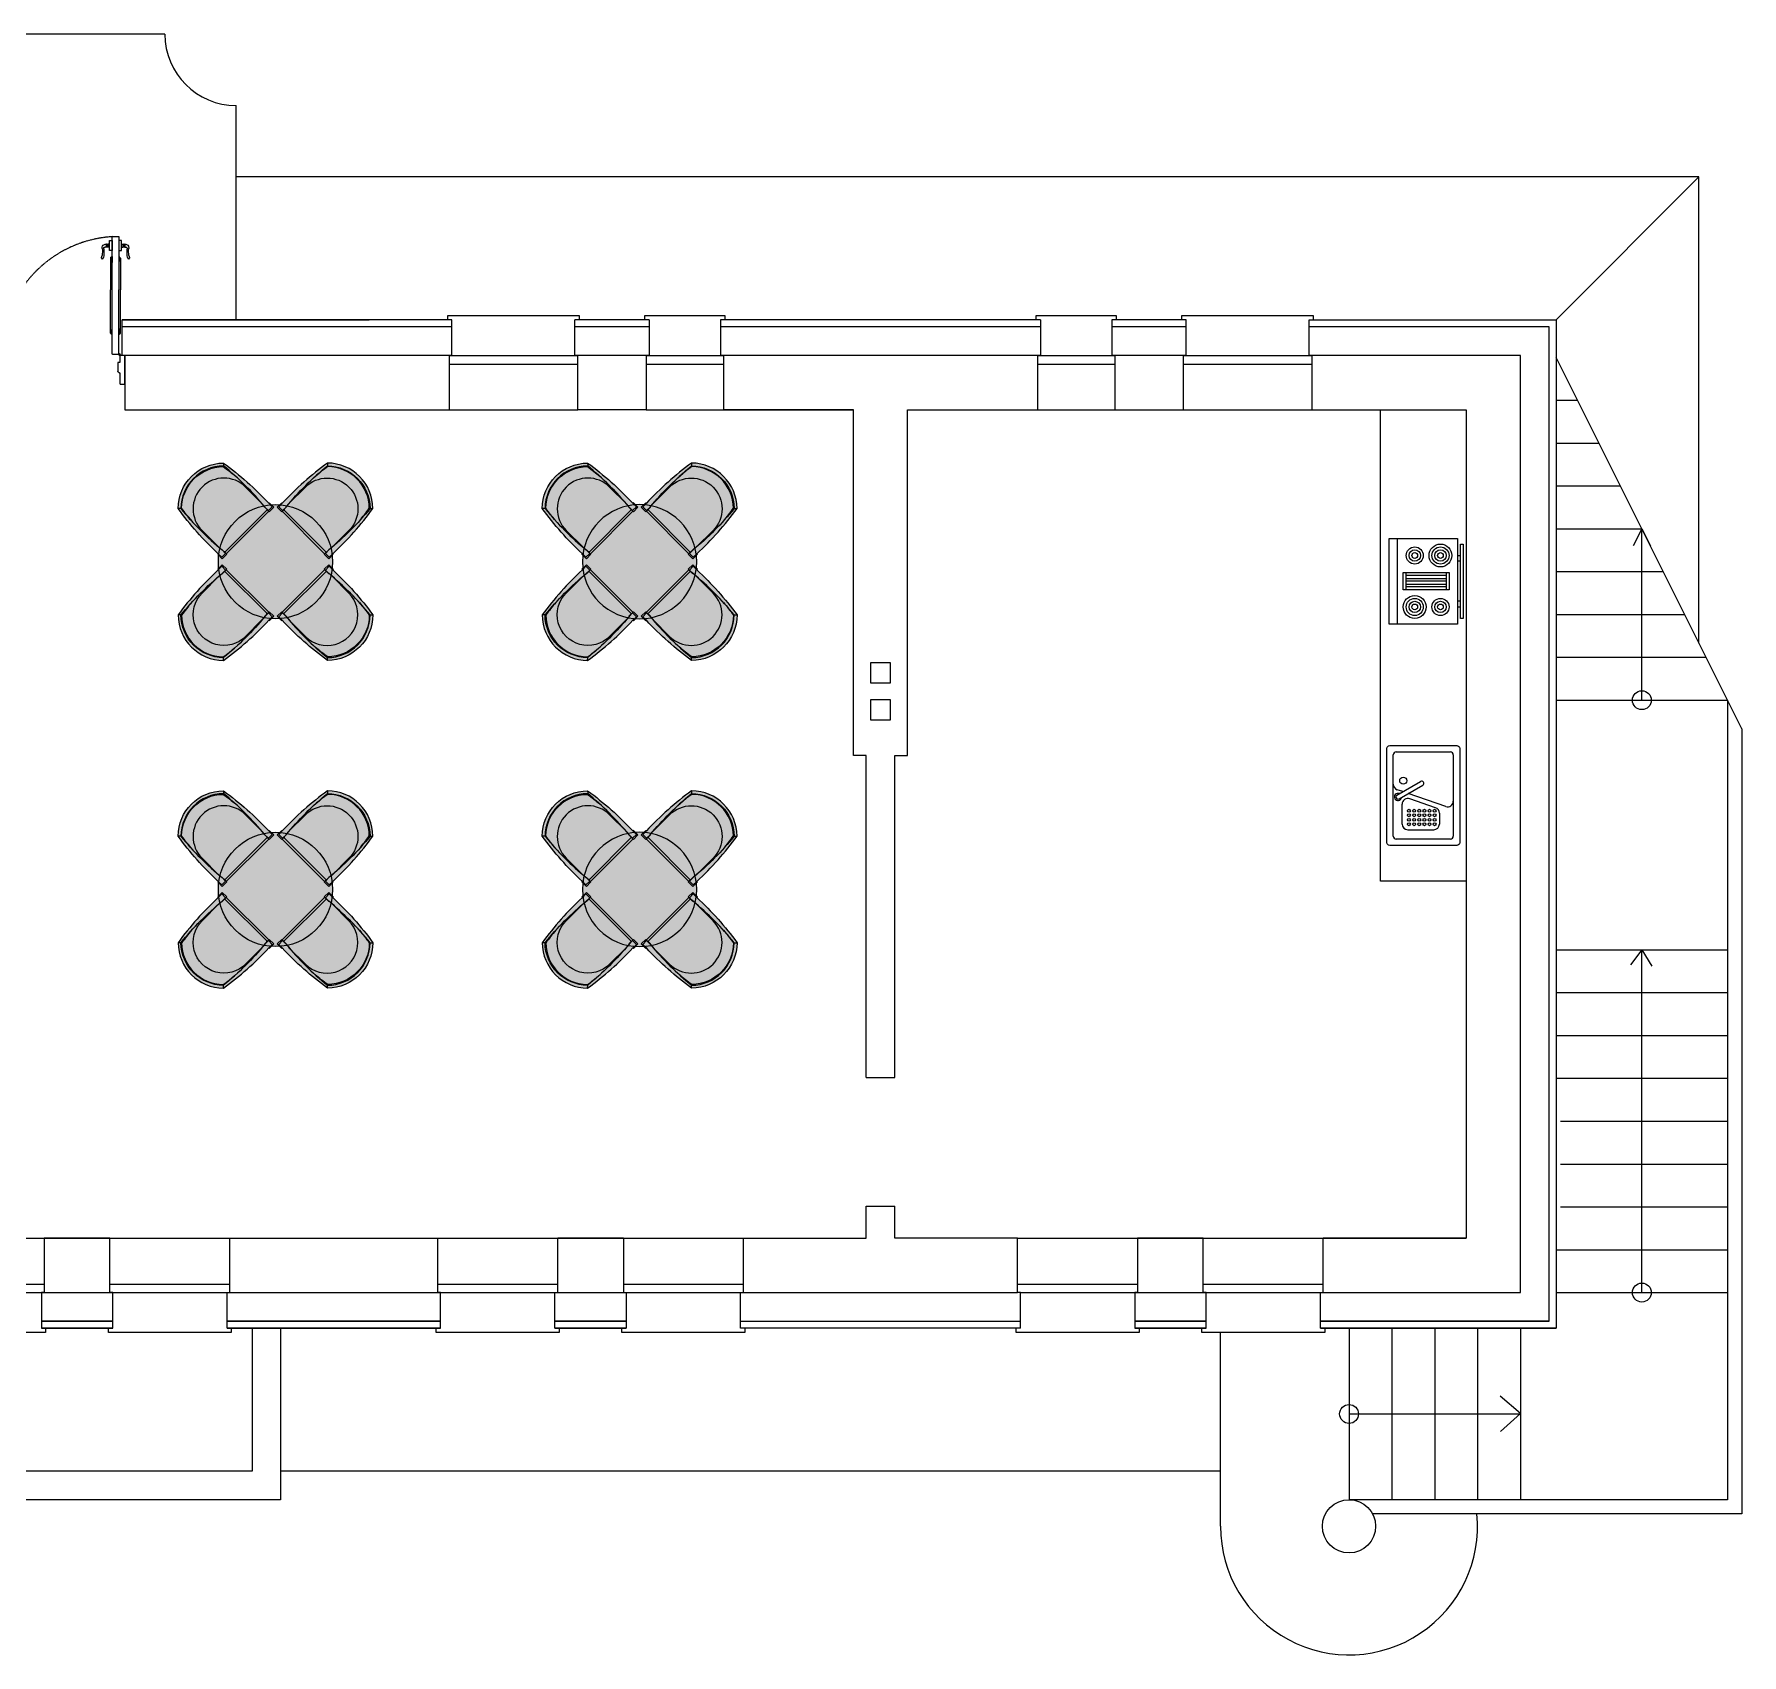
# Model space of a CAD drawing. Header units: millimetres. Extents: x 9725 to 44585, y 31077 to 49924.
# Drawn here: x 32629 to 44585, y 34126 to 45473 of the extents above; entities that cross this region are included whole.
import ezdxf

# ---------------------------------------------------------------- set-up
doc = ezdxf.new("R2010")
doc.units = ezdxf.units.MM
doc.linetypes.add('2nd floor STRUCTURE$0$Hidden2', pattern=[4.762499999999999, 3.175, -1.5875])
doc.layers.add('furniture', color=34, linetype='Continuous', lineweight=15)
doc.layers.add('Wall section', color=5, linetype='Continuous', lineweight=13)

# ---------------------------------------------------------------- blocks, each defined once
blk = doc.blocks.new('chair 1')
h = blk.add_hatch(color=254)
edge = h.paths.add_edge_path()
edge.add_arc((1.818989403545856e-12, -320.0000000000182), 320.0000000000181, 45.321735993983395, 134.6782640060168, ccw=False)
edge.add_arc((-1993.174940665655, -435.7091259531335), 2244.575874667079, -2.0244260351516914, 8.796435777374484, ccw=False)
edge.add_line((250.0000000000018, -514.9999999999418), (255, -515.0000000000073))
edge.add_line((255, -515.0000000000073), (255, -560))
edge.add_line((255, -560), (210.0000000000091, -560))
edge.add_line((210.0000000000091, -560), (210.0000000000091, -555))
edge.add_line((210.0000000000091, -555), (-210.0000000000055, -554.9999999999673))
edge.add_line((-210.0000000000055, -554.9999999999673), (-210.0000000000055, -560))
edge.add_line((-210.0000000000055, -560), (-254.9999999999982, -560))
edge.add_line((-254.9999999999982, -560), (-254.9999999999982, -515.0000000000109))
edge.add_line((-254.9999999999982, -515.0000000000109), (-250.0062186980667, -514.8238743449001))
edge.add_arc((1993.17494066463, -435.7091259530753), 2244.575874666053, 171.203564222623, 182.0199273923947, ccw=False)
at = {"color": 0}
for p, q in [((-210.9375, -106.680120256573), (-225, -92.45879494034307)), ((224.9999999999982, -92.45879494033943), (210.9374999999982, -106.6801202565657)), ((-255, -515.0000000000109), (-250.0000000000018, -515.0000000000109)), ((-254.9999999999982, -560.0000000000036), (-255, -515.0000000000109)), ((-210.0000000000073, -560), (-254.9999999999982, -560)), ((-212.5000000000528, -550), (-212.5000000000546, -515.0000000000073)), ((-212.5000000000473, -515.0000000000073), (-210.0000000000018, -515.0000000000073)), ((-210.0000000000018, -515.0000000000073), (-210.0000000000055, -560)), ((210.0000000000091, -555), (-210.0000000000091, -555)), ((210.0000000000055, -515.0000000000073), (210.0000000000091, -560)), ((212.5000000000509, -515.0000000000073), (210.0000000000055, -515.0000000000073)), ((255, -560), (210.0000000000091, -560)), ((255, -515.0000000000073), (250.0000000000018, -515.0000000000073)), ((255, -560), (255, -515.0000000000073))]:
    blk.add_line(p, q, dxfattribs=at)
for points in [[(-212.5000000000455, -550), (-250, -550), (-249.9999999999964, -515.0000000000073, -0.04725003253786898), (-225, -92.45879494034307, -0.4109279775126287), (224.9999999999982, -92.45879494033943, -0.04725003253786898), (250, -515.0000000000073), (250, -550), (212.5000000000491, -550), (212.5000000000509, -515.0000000000073, 0.04898084702895235), (210.9374999999982, -106.6801202565657, 0.4109279775126283), (-210.9375, -106.680120256573, 0.04898084702895235), (-212.5000000000473, -515.0000000000073)], [(-219.4289043714762, -220.6853506503794, -0.02580914638562439), (-206.1455796759692, -108.9810435528161, -0.4073870692974347), (206.1455796759728, -108.9810435528161, -0.02580914638562438), (219.4289043714798, -220.6853506503794)], [(215.0000000000055, -486.3980811277033), (215.0000000000091, -320.0000000000073, 0.9999999999999999), (-215.0000000000055, -320.0000000000073), (-215.0000000000018, -486.3980811277033)], [(210.0000000000073, -534.9999999999964, -0.4142135623731217), (205.0000000000036, -540), (-205.0000000000036, -540, -0.4142135623731218), (-210.0000000000073, -534.9999999999964)]]:
    blk.add_lwpolyline(points, format="xyb", dxfattribs=at)
blk = doc.blocks.new('table 800r')
h = blk.add_hatch(color=254)
edge = h.paths.add_edge_path()
edge.add_arc((0, 0), 400, 0, 360)
at = {"color": 0}
blk.add_circle((0, 0), 400, dxfattribs=at)
blk = doc.blocks.new('s_18')
at = {"color": 0}
for p, q in [((-655, -190), (-655, 190)), ((-635, 210), (-635, 210)), ((-635, 210), (-65, 210)), ((-550, 148.0518955879379), (-411.0191389718675, 148.0518955879379)), ((-372.9583889631322, 170.104327342473), (-276.9388113464811, 3.793540389160626)), ((-346.9776268496062, 185.104327342473), (-250.9580492329551, 18.79354038916063)), ((-322.9579680804745, 143.50105797383), (-309.3029588862555, 183.0534983984544)), ((-45, 190), (-45, -190)), ((-590, 108.0518955879379), (-590, -72.94793118612142)), ((-435.6970411137445, -86.00142958457582), (-373.2090056798479, 94.99839718948351)), ((-426.6839112672023, -156.9465016015456), (-335.9208439353097, 105.9534175666631)), ((-473.5071744057932, -112.9479311861214), (-550, -112.9479311861214)), ((-65, -210), (-635, -210))]:
    blk.add_line(p, q, dxfattribs=at)
blk.add_lwpolyline([(-700, -235), (-700, 235, -0.4142135623730951), (-680, 255), (-20, 255, -0.4142135623730951), (0, 235), (0, -235, -0.4142135623730951), (-20, -255), (-680, -255, -0.4142135623730951)], format="xyb", close=True, dxfattribs=at)
for centre, radius in [((-246.3198095113912, 140.4354506703967), 25), ((-551.7774293822004, 100.3038615889382), 10.06212305905501), ((-551.7774293822004, 64.39192614887725), 10.06212305905501), ((-551.7774293822004, 28.47999070881633), 10.06212305905501), ((-551.7774293822004, -7.431944731273688), 10.06212305905501), ((-520.1535862563178, 100.3038615889382), 10.06212305905501), ((-520.1535862563178, 64.39192614887725), 10.06212305905501), ((-520.1535862563178, 28.47999070881633), 10.06212305905501), ((-520.1535862563178, -7.431944731273688), 10.06212305905501), ((-488.5297431304643, 100.3038615889382), 10.06212305905501), ((-488.5297431304643, 64.39192614887725), 10.06212305905501), ((-488.5297431304643, 28.47999070881633), 10.06212305905501), ((-488.5297431304643, -7.431944731273688), 10.06212305905501), ((-456.9059000045818, 100.3038615889382), 10.06212305905501), ((-456.9059000045818, 64.39192614887725), 10.06212305905501), ((-456.9059000045818, 28.47999070881633), 10.06212305905501), ((-456.9059000045818, -7.431944731273688), 10.06212305905501), ((-551.7774293822004, -43.3438801713346), 10.06212305905501), ((-551.7774293822004, -79.25581561139552), 10.06212305905501), ((-520.1535862563178, -43.3438801713346), 10.06212305905501), ((-520.1535862563178, -79.25581561139552), 10.06212305905501), ((-488.5297431304643, -43.3438801713346), 10.06212305905501), ((-488.5297431304643, -79.25581561139552), 10.06212305905501), ((-456.9059000045818, -43.3438801713346), 10.06212305905501), ((-456.9059000045818, -79.25581561139552), 10.06212305905501)]:
    blk.add_circle(centre, radius, dxfattribs=at)
for centre, radius, start, end in [((-635, 190), 20, 90, 180), ((-550, 108.0518955879379), 40, 90, 180), ((-411.0191389718675, 108.0518955879379), 40, 340.9533757023853, 90), ((-359.9680079063692, 177.604327342473), 25, 336.8698976456161, 263.1301023545669), ((-359.9680079063692, 177.604327342473), 15, 30.00000000015268, 210.0000000001527), ((-271.4928255942068, 170), 40, 90, 160.9533757023853), ((-65, 190), 20, 0, 90), ((-263.9484302897181, 11.29354038916063), 15, 210.0000000001527, 30.00000000015268), ((-550, -72.94793118612142), 40, 180, 270), ((-473.5071744057932, -72.94793118612142), 40, 270, 340.9533757023853), ((-635, -190), 20, 180, 270), ((-388.8737779751536, -170), 40, 160.9533757023853, 270), ((-65, -190), 20, 270, 0)]:
    blk.add_arc(centre, radius, start, end, dxfattribs=at)
blk = doc.blocks.new('Range-Oven - 30 in top')
for p, q in [((0, -3), (30, -3)), ((12, -6), (18, -6)), ((13, -19.999996), (13, -6)), ((14, -6), (14, -19.999996)), ((15, -19.999996), (15, -6)), ((16, -6), (16, -19.999996)), ((17, -19.999996), (17, -6)), ((18, -19.999996), (12, -19.999996)), ((6.000000000000004, -23.999996), (6.000000000000004, -24.999996)), ((8.000000000000004, -24.999996), (8.000000000000004, -23.999996)), ((22, -24.999996), (22, -23.999996)), ((24, -23.999996), (24, -24.999996))]:
    blk.add_line(p, q)
for points in [[(0, -23.999996), (0, 0), (30, 0), (30, -23.999996)], [(12, -20.999996), (12, -5), (18, -5), (18, -20.999996)], [(2.000000000000004, -25.999996), (2.000000000000004, -24.999996), (28, -24.999996), (28, -25.999996)]]:
    blk.add_lwpolyline(points, close=True)
for centre, radius in [((6.000000000000004, -9.0000002), 4), ((6.000000000000004, -9.0000002), 3), ((6.000000000000004, -9.0000002), 2), ((6.000000000000004, -9.0000002), 1), ((24, -9.0000002), 3), ((24, -9.0000002), 2), ((24, -9.0000002), 1), ((6.000000000000004, -18), 3), ((6.000000000000004, -18), 2), ((6.000000000000004, -18), 1), ((24, -18), 4), ((24, -18), 3), ((24, -18), 2), ((24, -18), 1)]:
    blk.add_circle(centre, radius)
blk = doc.blocks.new('door 900x200 top view')
at = {"color": 0}
for p, q in [((0, 100), (0, -100)), ((31.99999999999272, 100), (0, 100)), ((35, 20), (35, 96.99999999998545)), ((40, 20), (35, 20)), ((50, -51.00000000000728), (50, 10)), ((850, -51.00000000000728), (850, 10)), ((860, 20), (865, 20)), ((865, 20), (865, 96.99999999999272)), ((868, 100), (900, 100)), ((900, 100), (900, -100)), ((0, -100.0000000000102), (35, -100)), ((43.5, -106.7674953291353), (29.49999999999272, -106.7674953291353)), ((35, -51.00000000000728), (50, -51.00000000000728)), ((35, -100), (35, -51.00000000000728)), ((36.49999999999272, -99.76749532913527), (36.49999999999272, -113.7674953291353)), ((43.267495329128, -108.2674953291353), (85.26749532911344, -108.2674953291207)), ((43.267495329128, -108.2674953291353), (43.267495329128, -560.2674953291207)), ((88.26749532912072, -111.2674953291207), (88.267495329128, -929.2674953291498)), ((865, -100.0000000000146), (865, -51.00000000000728)), ((900, -99.99999999999757), (865, -100.0000000000146)), ((31.26749532909889, -257.7674953291207), (31.2674953291862, -560.2674953291353)), ((34.26749532909889, -251.2674953291207), (37.26749532909889, -251.2674953291207)), ((34.26749532911344, -254.2674953291207), (34.26749532909889, -251.2674953291207)), ((37.26749532909889, -248.2674953291207), (43.26749532910617, -248.2674953291207)), ((37.26749532909889, -251.2674953291207), (37.26749532909889, -248.2674953291207)), ((40.26749532909889, -283.2674953291207), (38.267495329128, -283.2674953291207)), ((40.26749532909889, -288.2674953291207), (40.26749532909889, -283.2674953291207)), ((43.26749532910617, -288.2674953291207), (40.26749532909889, -288.2674953291207)), ((43.26749532910617, -248.2674953291207), (43.26749532910617, -288.2674953291207)), ((88.26749532911344, -248.2674953291207), (88.26749532911344, -288.2674953291207)), ((94.26749532911344, -248.2674953291207), (88.26749532911344, -248.2674953291207)), ((88.26749532911344, -288.2674953291207), (91.26749532911344, -288.2674953291207)), ((91.26749532911344, -288.2674953291207), (91.26749532911344, -283.2674953291207)), ((91.26749532911344, -283.2674953291207), (93.26749532910617, -283.2674953291207)), ((94.26749532911344, -251.2674953291207), (94.26749532911344, -248.2674953291207)), ((97.26749532912072, -251.2674953291207), (94.26749532911344, -251.2674953291207)), ((97.26749532912072, -254.2674953291207), (97.26749532912072, -251.2674953291207)), ((100.2674953291134, -257.767495329128), (100.2674953290261, -560.2674953291062)), ((31.26749532909889, -782.7674953291571), (31.2674953291862, -560.2674953291353)), ((43.267495329128, -932.2674953291353), (43.267495329128, -560.2674953291425)), ((100.2674953291134, -782.7674953291571), (100.2674953290261, -560.2674953291644)), ((-29.4027795430884, -776.7132980004317), (-28.48458835495694, -775.7496392082539)), ((23.26749532911344, -834.7674953291353), (23.26749532911344, -904.7674953291353)), ((43.26749532911344, -834.7674953291353), (23.26749532911344, -834.7674953291353)), ((34.26749532911344, -786.2674953291498), (34.26749532911344, -789.2674953291498)), ((34.26749532911344, -789.2674953291498), (37.26749532909889, -789.2674953291498)), ((37.26749532909889, -789.2674953291498), (37.26749532909889, -792.2674953291498)), ((37.26749532909889, -792.2674953291498), (43.26749532910617, -792.2674953291498)), ((40.26749532909889, -757.2674953291498), (38.26749532911344, -757.2674953291498)), ((40.26749532909889, -752.2674953291498), (40.26749532909889, -757.2674953291498)), ((43.26749532910617, -752.2674953291498), (40.26749532909889, -752.2674953291498)), ((43.26749532910617, -792.2674953291498), (43.26749532910617, -752.2674953291498)), ((43.26749532911344, -904.7674953291353), (43.26749532911344, -834.7674953291353)), ((88.26749532911344, -752.2674953291498), (91.26749532911344, -752.2674953291498)), ((88.267495329128, -792.2674953291498), (88.26749532911344, -752.2674953291498)), ((94.26749532911344, -792.2674953291498), (88.267495329128, -792.2674953291498)), ((88.267495329128, -834.7674953291353), (108.267495329128, -834.7674953291353)), ((88.267495329128, -904.7674953291425), (88.267495329128, -834.7674953291353)), ((91.26749532911344, -752.2674953291498), (91.26749532911344, -757.2674953291498)), ((91.26749532911344, -757.2674953291498), (93.26749532910617, -757.2674953291498)), ((94.26749532911344, -789.2674953291498), (94.26749532911344, -792.2674953291498)), ((97.26749532911344, -789.2674953291498), (94.26749532911344, -789.2674953291498)), ((97.26749532912072, -786.2674953291498), (97.26749532911344, -789.2674953291498)), ((108.267495329128, -834.7674953291353), (108.267495329128, -904.7674953291353)), ((160.937770201519, -776.7132980004317), (160.0195790133876, -775.7496392082539)), ((0.2674953291061684, -859.7674953291353), (-8.074233684470528, -859.7674953291353)), ((0.2674953291134443, -879.7674953291425), (0.2674953291061684, -859.767495329128)), ((2.267495329106168, -860.7674953291353), (0.2674953291061684, -860.7674953291353)), ((2.267495329106168, -878.7674953291425), (0.2674953291061684, -878.7674953291425)), ((2.267495329106168, -878.7674953291425), (2.267495329106168, -860.7674953291353)), ((13.26749532910617, -860.7674953291353), (11.26749532910617, -860.7674953291353)), ((11.26749532910617, -878.7674953291425), (11.26749532910617, -860.7674953291353)), ((13.26749532910617, -878.7674953291425), (11.26749532910617, -878.7674953291425)), ((13.26749532910617, -879.7674953291353), (13.26749532910617, -859.767495329128)), ((23.26749532910617, -859.7674953291353), (13.26749532910617, -859.7674953291353)), ((23.26749532910617, -879.7674953291425), (13.26749532910617, -879.7674953291353)), ((23.26749532911344, -904.7674953291353), (43.26749532911344, -904.7674953291353)), ((85.26749532912072, -932.2674953291498), (43.267495329128, -932.2674953291353)), ((43.267495329128, -932.2674953291353), (43.267495329128, -932.2674953291353)), ((108.267495329128, -904.7674953291353), (88.267495329128, -904.7674953291425)), ((108.267495329128, -859.7674953291353), (118.267495329128, -859.7674953291353)), ((108.267495329128, -879.7674953291425), (118.267495329128, -879.7674953291425)), ((118.267495329128, -879.7674953291425), (118.267495329128, -859.767495329128)), ((118.267495329128, -860.7674953291353), (120.2674953291353, -860.7674953291353)), ((118.267495329128, -878.7674953291425), (120.2674953291353, -878.7674953291425)), ((129.267495329128, -860.7674953291353), (131.2674953291353, -860.7674953291353)), ((129.267495329128, -878.7674953291425), (129.267495329128, -860.7674953291353)), ((129.267495329128, -878.7674953291425), (131.267495329128, -878.7674953291425)), ((131.2674953291353, -859.7674953291353), (138.2694368946613, -859.7674953291353)), ((131.2674953291353, -879.7674953291425), (131.2674953291353, -859.767495329128))]:
    blk.add_line(p, q, dxfattribs=at)
blk.add_lwpolyline([(850, -51.00000000000728), (865, -51.00000000000728)], dxfattribs=at)
at = {"color": 0, "linetype": '2nd floor STRUCTURE$0$Hidden2'}
blk.add_arc((36.5, -106.7674953291353), 826.9392472247885, 273.3808938661735, 3.866873002828987, dxfattribs=at)
at = {"color": 0, "extrusion": (0, 0, -1)}
for centre, major_axis, ratio, start_param, end_param in [((31.99999999999272, 96.99999999999272), (-2.121320343564839, 2.121320343564838), 0.9999999999996488, 0.7853981633991394, 2.356194490193988), ((40, 10), (-7.071067811865646, 7.071067811865644), 0.9999999999999518, 0.7853981633974723, 2.356194490192321), ((860, 10), (-7.071067811865644, -7.071067811865649), 0.9999999999999517, 0.7853981633974724, 2.35619449019232), ((868, 97), (-2.121320343561402, -2.121320343561402), 0.9999999999995536, 0.7853981633970654, 2.356194490192121), ((85.26749532912072, -111.2674953291207), (2.12132034356, 2.121320343560001), 0.9999999999996624, -0.7853981633976171, 0.785398163397617), ((34.80916199577041, -257.7674953291207), (-2.504336516702415, 2.504336516702414), 0.9999999999996204, 4.080534599528917, 6.915039688038336), ((56.98342497878184, -261.87666324764), (-16.06836247729341, 16.06836247729341), 0.9999999999994091, 5.102819330422071, 5.524597490765433), ((6.336484995677893, -282.4447560486515), (-22.58612761009044, 22.58612761009043), 0.9999999999999551, 1.976984797295628, 2.38195494291976), ((125.1985056625417, -282.4447560486078), (22.58612761008484, 22.58612761008485), 0.9999999999999478, 3.901230364258427, 4.306200509882559), ((74.5515656794305, -261.8766632476181), (16.06836247728755, 16.06836247728755), 0.9999999999996868, 0.7585878164149396, 1.180365976758359), ((-6.621051329369948, -787.3233475157394), (-17.77048523706126, 17.77048523706126), 0.9999999999999495, 4.962483368727298, 5.933641809403299), ((-57.90318926730833, -806.6250100343968), (-30.15578388379648, 30.15578388379647), 0.9999999999999268, 1.545686958015598, 2.3242402721426), ((-563.3233904677618, -808.1986769972937), (-387.5320028026862, 387.5320028026861), 0.9999999999999527, 2.350836994516446, 2.429255858425602), ((34.80916199577041, -782.7674953291498), (2.504336516702414, 2.504336516702415), 0.9999999999996205, 2.509738272731043, 5.344243361240461), ((56.98342497878184, -778.6583274106379), (16.06836247727581, 16.06836247727582), 0.9999999999999953, 3.900180470003652, 4.321958630347132), ((96.7258286624492, -782.7674953291498), (2.504336516702414, 2.504336516702415), 0.9999999999996205, -0.6318543808587499, 2.202650707650669), ((694.8583811260032, -808.1986769972937), (387.5320028027258, 387.532002802726), 0.9999999999999523, 3.853929448754084, 3.932348312662911), ((189.4381799257462, -806.6250100343968), (30.15578388379647, 30.15578388379648), 0.9999999999999265, 3.958945035036986, 4.737498349163988), ((342.0981909485999, -830.524491903554), (130.701878175884, 130.7018781758841), 0.9999999999999748, 3.822421355325497, 4.092106913673332), ((138.1560419878006, -787.3233475157322), (-17.77048523705995, 17.77048523705994), 0.9999999999999831, 1.92033982457126, 2.891498265247168), ((-2.196134278347017, -854.8432549458885), (-17.70998630045685, 17.70998630045684), 0.9999999999999469, 3.828466134622649, 5.699804087357533), ((-7.404339960368816, -850.2428080797545), (6.751608134357145, 6.751608134357148), 0.9999999999999769, 2.285977757729487, 4.142114586716478), ((85.267495329128, -929.2674953291498), (2.121320343559739, 2.121320343559741), 0.9999999999999086, 0.7853981633974936, 2.356194490192299), ((133.7311249365812, -854.8432549458885), (17.70998630045739, 17.7099863004574), 0.9999999999999084, 0.5833812198222637, 2.454719172556918), ((138.9393306186103, -850.2428080797545), (-6.751608134357148, 6.751608134357145), 0.9999999999999769, 2.141070720463107, 3.997207549450098)]:
    blk.add_ellipse(centre, major_axis=major_axis, ratio=ratio, start_param=start_param, end_param=end_param, dxfattribs=at)
at = {"color": 0, "extrusion": (0, 0, -0.9999999999999998)}
for centre, major_axis, ratio, start_param, end_param in [((36.49999999999272, -106.7674953291353), (-3.535533905933022, 3.535533905933022), 0.9999999999998389, 3.926990816987322, 10.21017612416691), ((-210.5632002903585, -830.524491903554), (130.7018781758544, 130.7018781758544), 0.9999999999999729, 0.6202820667113875, 0.8899676250594433), ((74.55156567941594, -778.6583274106088), (16.06836247728532, 16.06836247728533), 0.9999999999998452, 0.3904303500387465, 0.8122085103822578)]:
    blk.add_ellipse(centre, major_axis=major_axis, ratio=ratio, start_param=start_param, end_param=end_param, dxfattribs=at)
at = {"color": 0, "extrusion": (0, 0, -0.9999999999999999)}
for centre, major_axis, ratio, start_param, end_param in [((96.7258286624492, -257.7674953291207), (2.504336516702515, 2.504336516702516), 0.9999999999999998, -0.6318543808575147, 2.20265070765241), ((6.336484995670617, -758.0902346096409), (-22.586127610083, 22.58612761008299), 0.9999999999998592, 2.330434037464149, 2.735404183088317), ((125.1985056625272, -758.0902346096409), (-22.58612761007724, 22.58612761007723), 0.9999999999998261, 5.118577450885931, 5.523547596510052), ((6.767495329113444, -853.5966038860279), (-5.986304539900505, 5.986304539900503), 1, 3.366569192261014, 4.487412441713468), ((6.767495329113444, -885.9383867722499), (-5.986304539900505, 5.986304539900503), 1, 0.2249765386712212, 1.345819788123675), ((124.767495329128, -853.5966038860279), (-5.986304539900505, 5.986304539900503), 1, 3.366569192261014, 4.487412441713468), ((124.767495329128, -885.9383867722499), (-5.986304539900505, 5.986304539900503), 1, 0.2249765386712212, 1.345819788123675)]:
    blk.add_ellipse(centre, major_axis=major_axis, ratio=ratio, start_param=start_param, end_param=end_param, dxfattribs=at)

msp = doc.modelspace()

# ---------------------------------------------------------------- linework, layer by layer
at = {"layer": 'furniture'}
msp.add_lwpolyline([(42054.57769785495, 39542.6681258505), (42054.57769785495, 42842.6681258505), (42654.57769785495, 42842.6681258505), (42654.57769785495, 39542.6681258505), (42054.57769785495, 39542.6681258505)], close=True, dxfattribs=at)
at = {"layer": 'Wall section', "color": 18, "lineweight": -2, "true_color": 0x000000}
for points in [[(33544.57769785495, 45472.6681258505), (31104.57769785495, 45472.6681258505)], [(34044.57769785495, 43472.6681258505), (34044.57769785495, 44972.6681258505)], [(44284.57769785495, 44472.6681258505), (34044.57769785495, 44472.6681258505)], [(43284.57769785495, 43472.6681258505), (44284.57769785495, 44472.6681258505)], [(44284.57769785495, 41209.9141559969), (44284.57769785495, 44472.6681258505)], [(35524.57769785495, 43472.6681258505), (35524.57769785495, 43502.6681258505), (36444.57769785495, 43502.6681258505), (36444.57769785495, 43472.6681258505)], [(36904.57769785495, 43472.6681258505), (36904.57769785495, 43502.6681258505), (37464.57769785495, 43502.6681258505), (37464.57769785495, 43472.6681258505)], [(39644.57769785495, 43472.6681258505), (39644.57769785495, 43502.6681258505), (40204.57769785495, 43502.6681258505), (40204.57769785495, 43472.6681258505)], [(40664.57769785495, 43472.6681258505), (40664.57769785495, 43502.6681258505), (41584.57769785495, 43502.6681258505), (41584.57769785495, 43472.6681258505)], [(35534.57769785495, 43222.6681258505), (36434.57769785495, 43222.66812585051)], [(35534.57769785495, 43162.6681258505), (36434.57769785495, 43162.66812585051)], [(36914.57769785495, 43222.6681258505), (37454.57769785495, 43222.6681258505)], [(36914.57769785495, 43162.6681258505), (37454.57769785495, 43162.6681258505)], [(39654.57769785495, 43222.6681258505), (40194.57769785495, 43222.6681258505)], [(39654.57769785495, 43162.6681258505), (40194.57769785495, 43162.6681258505)], [(40674.57769785495, 43222.6681258505), (41574.57769785495, 43222.6681258505)], [(40674.57769785495, 43162.6681258505), (41574.57769785495, 43162.6681258505)], [(44584.57769785495, 40609.9141559969), (43284.57769785495, 43209.9141559969)], [(35534.57769785495, 42842.6681258505), (36434.57769785495, 42842.66812585051)], [(36914.57769785495, 42842.6681258505), (37454.57769785495, 42842.6681258505)], [(39654.57769785495, 42842.6681258505), (40194.57769785495, 42842.6681258505)], [(40674.57769785495, 42842.6681258505), (41574.57769785495, 42842.6681258505)], [(43284.57769785495, 42909.9141559969), (43434.57769785495, 42909.9141559969)], [(43284.57769785495, 42609.9141559969), (43584.57769785495, 42609.9141559969)], [(43284.57769785495, 42309.9141559969), (43734.57769785495, 42309.9141559969)], [(43284.57769785495, 42009.9141559969), (43884.57769785495, 42009.9141559969)], [(43884.57769785495, 42009.9141559969), (43824.60165292752, 41889.96206614203)], [(43884.57769785495, 40809.9141559969), (43884.57769785495, 42009.9141559969)], [(43884.57769785495, 42009.9141559969), (43944.55374278239, 41889.96206614203)], [(43284.57769785495, 41709.9141559969), (44034.57769785495, 41709.9141559969)], [(43284.57769785495, 41409.9141559969), (44184.57769785495, 41409.9141559969)], [(43284.57769785495, 41109.9141559969), (44334.57769785495, 41109.9141559969)], [(44484.57769785495, 40809.9141559969), (44484.57769785495, 35212.66813312468), (41834.57770361865, 35212.66812259104)], [(43284.57769785495, 40809.9141559969), (44484.57769785495, 40809.9141559969)], [(44584.57769785495, 40609.9141559969), (44584.57769785495, 35112.66813352217), (41999.61736216949, 35112.66812324707)], [(43284.57769785495, 39062.66812736099), (44484.57769785495, 39062.66812736099)], [(43884.57769785495, 39062.66812736099), (43804.07468202006, 38957.41229479716)], [(43884.57769785495, 36662.66812736099), (43884.57769785495, 39062.66812736099)], [(43884.57769785495, 39062.66812736099), (43954.5420784633, 38947.71020534661)], [(43284.57769785495, 38762.66812736099), (44484.57769785495, 38762.66812736099)], [(43284.57769785495, 38462.66812736099), (44484.57769785495, 38462.66812736099)], [(43284.57769785495, 38162.66812736099), (44484.57769785495, 38162.66812736099)], [(43314.57769785495, 37862.66812736099), (44484.57769785495, 37862.66812736099)], [(43314.57769785495, 37562.66812736099), (44484.57769785495, 37562.66812736099)], [(43314.57769785495, 37262.66812736099), (44484.57769785495, 37262.66812736099)], [(30565.48136875237, 37042.66812579418), (32699.72261913819, 37042.6681258505)], [(33159.7222736085, 37042.66812267054), (33999.72227261474, 37042.66812267054)], [(35454.57769737704, 37042.6681258505), (36294.57769673565, 37042.6681258505)], [(36754.57769885848, 37042.6681258505), (37594.5777013562, 37042.66812918948)], [(39514.57769435371, 37042.6681258505), (40354.57769685143, 37042.6681258505)], [(40814.57769901215, 37042.6681562782), (41654.5776980184, 37042.6681562782)], [(43284.57769785495, 36962.66812736099), (44484.57769785495, 36962.66812736099)], [(30565.48136748039, 36722.66810234195), (32699.72262041018, 36722.6681108255)], [(33159.7222736085, 36722.66808826788), (33999.72227261474, 36722.66808492891)], [(35454.57769737704, 36722.6681005698), (36294.57769673565, 36722.6681005698)], [(36754.57769796386, 36722.66811378961), (37594.5777013562, 36722.66810516767)], [(39514.57769435371, 36722.66810541923), (40354.57769812341, 36722.6681087582)], [(40814.57769901215, 36722.66812187555), (41654.5776980184, 36722.66811853659)], [(30585.48136724188, 36662.66810242145), (32699.72262064868, 36662.6681108255)], [(33179.7222736085, 36662.66808818839), (33979.72227261474, 36662.66808500842)], [(35454.57769737704, 36662.6681005698), (36294.57769673565, 36662.6681005698)], [(36754.577697348, 36662.66811378961), (37574.5777013562, 36662.66810537296)], [(39534.57769435371, 36662.66810549874), (40354.57769836191, 36662.6681087582)], [(40834.57769901215, 36662.66812179604), (41634.5776980184, 36662.6681186161)], [(43284.57769785495, 36662.66812736099), (44484.57769785495, 36662.66812736099)], [(34354.57769785495, 36412.66808719464), (34354.57769785495, 35212.66812259104), (30274.04881715466, 35212.66812259104)], [(32709.72262064868, 36412.66812488269), (32709.72262064868, 36382.66812488269), (30583.16341602732, 36382.66812488269)], [(34154.57773372807, 36412.66808719464), (34154.57773372807, 35412.66808671792), (31699.69594626105, 35412.66808671792)], [(34009.72227416906, 36412.66808488907), (34009.72227416906, 36382.66808488907), (33149.72227295508, 36382.66808488907), (33149.72227295508, 36412.66808830755)], [(36304.57769793761, 36412.66809719108), (36304.57769793761, 36382.66809719108), (35444.57769672363, 36382.66809719108), (35444.57769672363, 36412.66810060956)], [(37604.57769840545, 36412.66810540931), (37604.57769840545, 36382.66810540931), (36744.57769719147, 36382.66810540931), (36744.57769719147, 36412.66810882777)], [(40364.5776949143, 36412.66812366425), (40364.5776949143, 36382.66812366425), (39504.57769370032, 36382.66812366425), (39504.57769370032, 36412.6681270827)], [(41664.57769957272, 36412.66811849675), (41664.57769957272, 36382.66811849675), (40804.57769835874, 36382.66811849675), (40804.57769835874, 36412.66812191519)], [(40934.57770361865, 35212.66812259104), (40934.57769896794, 36382.66811849675)], [(40934.57770441365, 35026.47767820876), (40934.57769896914, 36382.66811849675)], [(41834.57769884871, 36412.66812259104), (41834.57770361865, 35212.66812259104)], [(42134.57769884871, 36412.66812378353), (42134.57770361865, 35212.66812378353)], [(42434.57769884871, 36412.66812497601), (42434.57770361865, 35212.66812497601)], [(42734.57769884871, 36412.6681261685), (42734.57770361865, 35212.6681261685)], [(43034.57769884871, 36412.66812736099), (43034.57770361865, 35212.66812736099)], [(43034.57770123362, 35815.35501242251), (42892.79115270282, 35938.21696908625)], [(41834.57770123368, 35812.66812259104), (43034.57770123368, 35812.66812736099)], [(43034.57770123362, 35815.35501242251), (42894.84733507258, 35690.15952323849)], [(40934.57770361865, 35412.66808671784), (34354.57769785495, 35412.66808671784)]]:
    msp.add_lwpolyline(points, dxfattribs=at)
at = {"layer": 'Wall section', "lineweight": -2}
for points in [[(35554.57769785495, 43472.6681258505), (33244.57769785495, 43472.6681258505)], [(33264.57769785495, 43222.66812585051), (33244.57769785495, 43222.66812585051), (33244.57769785495, 43472.6681258505), (34974.48502565396, 43472.6681258505)], [(35554.57769785495, 43422.6681258505), (33244.57769785495, 43422.66812585051)], [(35534.57769785495, 43222.6681258505), (35554.57769785495, 43222.6681258505), (35554.57769785495, 43472.6681258505), (33824.57769785495, 43472.6681258505)], [(36934.57769785495, 43472.6681258505), (36414.57769785495, 43472.6681258505)], [(36434.57769785495, 43222.66812585051), (36414.57769785495, 43222.66812585051), (36414.57769785495, 43472.6681258505)], [(36934.57769785495, 43422.6681258505), (36414.57769785495, 43422.66812585051)], [(36934.57769785495, 43472.6681258505), (36934.57769785495, 43222.6681258505), (36914.57769785495, 43222.6681258505), (36914.57769785495, 42842.6681258505)], [(39674.57769785495, 43472.6681258505), (37434.57769785495, 43472.6681258505)], [(37434.57769785495, 43472.6681258505), (37434.57769785495, 43222.6681258505), (37454.57769785495, 43222.6681258505), (37454.57769785495, 42842.6681258505)], [(39674.57769785495, 43422.6681258505), (37434.57769785495, 43422.6681258505)], [(39674.57769785495, 43472.6681258505), (39674.57769785495, 43222.6681258505), (39654.57769785495, 43222.6681258505), (39654.57769785495, 42842.6681258505)], [(40694.57769785495, 43472.6681258505), (40174.57769785495, 43472.6681258505)], [(40174.57769785495, 43472.6681258505), (40174.57769785495, 43222.6681258505), (40194.57769785495, 43222.6681258505), (40194.57769785495, 42842.6681258505)], [(40694.57769785495, 43422.6681258505), (40174.57769785495, 43422.6681258505)], [(40674.57769785495, 43222.6681258505), (40694.57769785495, 43222.6681258505), (40694.57769785495, 43472.6681258505)], [(41574.57769785495, 43222.6681258505), (41554.57769785495, 43222.6681258505), (41554.57769785495, 43472.6681258505), (43284.57769785495, 43472.6681258505), (43284.57769785495, 36412.66812835474)], [(43234.57769785495, 36462.66812815599), (43234.57769785495, 43422.6681258505), (41554.57769785495, 43422.6681258505)], [(35554.57769785495, 43222.6681258505), (33244.57769785495, 43222.66812585051)], [(33264.57769785495, 43222.66812585051), (33264.57769785495, 42842.66812585051), (35534.57769785495, 42842.6681258505)], [(35534.57769785495, 43222.6681258505), (35534.57769785495, 42842.6681258505)], [(36934.57769785495, 43222.6681258505), (36414.57769785495, 43222.66812585051)], [(36914.57769785495, 42842.6681258505), (36434.57769785495, 42842.66812585051), (36434.57769785495, 43222.66812585051)], [(39674.57769785495, 43222.6681258505), (37434.57769785495, 43222.6681258505)], [(40694.57769785495, 43222.6681258505), (40174.57769785495, 43222.6681258505)], [(40194.57769785495, 42842.6681258505), (40674.57769785495, 42842.6681258505), (40674.57769785495, 43222.6681258505)], [(43034.57769785495, 36662.66812736099), (43034.57769785495, 43222.6681258505), (41554.57769785495, 43222.6681258505)], [(41574.57769785495, 43222.6681258505), (41574.57769785495, 42842.6681258505), (42654.57769785495, 42842.6681258505)], [(37454.57769785495, 42842.6681258505), (38364.57769785495, 42842.6681258505)], [(38364.57769785495, 42842.6681258505), (37454.57769785495, 42842.6681258505)], [(38364.57769785495, 42842.6681258505), (37454.57769785495, 42842.6681258505)], [(38454.57769785495, 40422.24435743378), (38364.57769785495, 40422.24435743378), (38364.57769785495, 42842.6681258505)], [(38654.57769785495, 40422.24435743378), (38744.57769785495, 40422.24435743378), (38744.57769785495, 42842.6681258505)], [(38744.57769785495, 42842.6681258505), (39654.57769785495, 42842.6681258505)], [(42654.57769785495, 42842.6681258505), (42654.57769785495, 37042.6681258505)], [(38454.57769785495, 38167.6681258505), (38454.57769785495, 40422.24435743378)], [(38654.57769785495, 38167.6681258505), (38654.57769785495, 40422.24435743378)], [(38454.57769785495, 38167.6681258505), (38654.57769785495, 38167.6681258505)], [(37594.5777013562, 37042.6681258505), (38454.57769785495, 37042.6681258505), (38454.57769785495, 37267.6681258505)], [(38454.57769785495, 37267.6681258505), (38654.57769785495, 37267.6681258505)], [(39514.57769435371, 37042.6681258505), (38654.57769785495, 37042.6681258505), (38654.57769785495, 37267.6681258505)], [(32699.72261913819, 37042.6681258505), (32699.72262064868, 36662.6681087582), (32679.72262064868, 36662.6681087582), (32679.72262064868, 36412.66810865884)], [(32699.72261913819, 37042.6681258505), (33159.7222736085, 37042.6681258505)], [(33159.7222736085, 37042.6681258505), (32699.72261913819, 37042.6681258505)], [(32699.72261913819, 37042.6681258505), (33159.7222736085, 37042.6681258505)], [(33179.72227261474, 36412.66808818839), (33179.7222736085, 36662.66808818839), (33159.7222736085, 36662.66808818839), (33159.7222736085, 37042.66812267054)], [(33979.72227261474, 36412.66808500842), (33979.72227261474, 36662.66808500842), (33999.72227261474, 36662.66808500842), (33999.72227261474, 37042.66812267054)], [(33999.72227261474, 37042.6681258505), (35454.57769737704, 37042.6681258505)], [(35474.57769638329, 36412.66810049029), (35474.57769737704, 36662.66810049029), (35454.57769737704, 36662.66810049029), (35454.57769737704, 37042.6681258505)], [(36274.5776977294, 36412.66810049029), (36274.57769673565, 36662.66810049029), (36294.57769673565, 36662.66810049029), (36294.57769673565, 37042.6681258505)], [(36294.57769673565, 37042.6681258505), (36754.57769885848, 37042.6681258505)], [(36754.57769885848, 37042.6681258505), (36294.57769673565, 37042.6681258505)], [(36294.57769673565, 37042.6681258505), (36754.57769885848, 37042.6681258505)], [(36754.57769885848, 37042.6681258505), (36754.577697348, 36662.6681087582), (36774.577697348, 36662.6681087582), (36774.577697348, 36412.66810865884)], [(37574.57770234995, 36412.66810565779), (37574.5777013562, 36662.66810565779), (37594.5777013562, 36662.66810565779), (37594.5777013562, 37042.668131018)], [(39534.57769335996, 36412.66812696354), (39534.57769435371, 36662.66812696354), (39514.57769435371, 36662.66812696354), (39514.57769435371, 37042.6681614457)], [(40354.57769685143, 37042.6681258505), (40354.57769836191, 36662.6681087582), (40334.57769836191, 36662.6681087582), (40334.57769836191, 36412.66810865884)], [(40354.57769685143, 37042.6681258505), (40814.57769901215, 37042.6681258505)], [(40814.57769901215, 37042.6681258505), (40354.57769685143, 37042.6681258505)], [(40814.57769901215, 37042.6681258505), (40354.57769685143, 37042.6681258505)], [(40834.5776980184, 36412.66812179604), (40834.57769901215, 36662.66812179604), (40814.57769901215, 36662.66812179604), (40814.57769901215, 37042.6681562782)], [(41634.5776980184, 36412.6681186161), (41634.5776980184, 36662.6681186161), (41654.5776980184, 36662.6681186161), (41654.5776980184, 37042.6681562782)], [(41654.5776980184, 37042.6681258505), (42654.57769785495, 37042.6681258505)], [(42654.57769785495, 37042.6681258505), (41654.5776980184, 37042.6681258505)], [(42654.57769785495, 37042.6681258505), (41654.5776980184, 37042.6681258505)], [(32679.72262064868, 36662.66810545971), (33179.7222736085, 36662.66810648184)], [(32679.72262064868, 36662.66808620092), (33179.7222736085, 36662.66808818839)], [(33979.72227261474, 36662.66810811721), (35474.57769737704, 36662.66811117303)], [(33979.72227261474, 36662.66809136837), (35474.57769737704, 36662.66809731034)], [(36274.57769673565, 36662.6681128084), (36774.577697348, 36662.6681138305)], [(36274.57769673565, 36662.66810049029), (36774.577697348, 36662.66810247776)], [(37594.5777013562, 36662.66810573725), (39514.57769435371, 36662.66811336915)], [(38334.57770036897, 36662.66811701949), (38774.57769534094, 36662.66811791895)], [(40334.57769836191, 36662.66812110791), (40834.57769901215, 36662.66812213002)], [(40334.57769836191, 36662.6681166286), (40834.57769901215, 36662.6681186161)], [(41634.5776980184, 36662.66812376541), (42654.57769785495, 36662.6681258505)], [(41634.5776980184, 36662.66812179604), (43034.57769785495, 36662.66812736099)], [(33179.72227281349, 36462.66808676076), (32679.72262064868, 36462.66808477329)], [(33179.72227281349, 36462.66808818839), (32679.72262064868, 36462.66808620092)], [(32679.72262064868, 36462.66808620092), (33179.72227281349, 36462.66808818839)], [(33179.72227261474, 36412.66808818839), (32679.72262064868, 36412.66808620092)], [(32679.72262064868, 36412.66808620092), (33179.72227261474, 36412.66808818839)], [(33179.72227261474, 36412.66808818839), (32679.72262064868, 36412.66808620092)], [(35474.57769658204, 36462.66809588269), (33979.72227261474, 36462.66808994072)], [(35474.57769658204, 36462.66809731035), (33979.72227261474, 36462.66809136837)], [(33979.72227261474, 36462.66809136837), (35474.57769658204, 36462.66809731035)], [(35474.57769638329, 36412.66809731034), (33979.72227261474, 36412.66809136837)], [(33979.72227261474, 36412.66809136837), (35474.57769638329, 36412.66809731035)], [(35474.57769638329, 36412.66809731035), (33979.72227261474, 36412.66809136837)], [(36774.577697348, 36462.66810105013), (36274.57769753065, 36462.66809906266)], [(36774.577697348, 36462.66810247778), (36274.57769753065, 36462.66810049029)], [(36274.57769753065, 36462.66810049029), (36774.577697348, 36462.66810247778)], [(36774.577697348, 36412.66810247776), (36274.5776977294, 36412.66810049029)], [(36274.5776977294, 36412.66810049031), (36774.577697348, 36412.66810247779)], [(36774.577697348, 36412.66810247778), (36274.5776977294, 36412.66810049029)], [(37574.5777021512, 36462.66810565774), (39534.57769355871, 36462.66811344866)], [(39534.57769335996, 36412.66811344866), (37574.57770234995, 36412.66810565774)], [(40834.57769821715, 36462.66811718844), (40334.57769836191, 36462.66811520097)], [(40834.57769821715, 36462.6681186161), (40334.57769836191, 36462.66811662861)], [(40334.57769836191, 36462.6681166286), (40834.57769821715, 36462.66811861609)], [(40834.5776980184, 36412.6681186161), (40334.57769836191, 36412.6681166286)], [(40334.57769836191, 36412.66811662863), (40834.5776980184, 36412.6681186161)], [(40834.5776980184, 36412.6681186161), (40334.57769836191, 36412.66811662861)], [(43234.57769928258, 36462.66812815599), (43234.57769928258, 36462.66812672833), (41634.5776980184, 36462.66812036841)], [(42654.57769864995, 36462.6681258505), (41634.5776980184, 36462.66812179604)], [(41634.5776980184, 36462.66812179604), (43234.57769785495, 36462.66812815599)], [(42654.57769884871, 36412.6681258505), (41634.5776980184, 36412.66812179604)], [(41634.5776980184, 36412.66812179606), (43284.57769785495, 36412.66812835474)], [(43284.57769785495, 36412.66812835474), (41634.5776980184, 36412.66812179604)]]:
    msp.add_lwpolyline(points, dxfattribs=at)
for points in [[(38484.57769785495, 40932.24435743378), (38624.57769785495, 40932.24435743378), (38624.57769785495, 41072.24435743378), (38484.57769785495, 41072.24435743378)], [(38484.57769785495, 40672.24435743378), (38624.57769785495, 40672.24435743378), (38624.57769785495, 40812.24435743378), (38484.57769785495, 40812.24435743378)]]:
    msp.add_lwpolyline(points, close=True, dxfattribs=at)
at = {"layer": 'Wall section', "color": 18, "lineweight": -2, "true_color": 0x000000}
for centre, radius in [((43884.57769785495, 40809.9141559969), 66.07018804218387), ((43884.57769785495, 36662.66812736099), 66.07018804218387), ((41834.57770123368, 35812.66812259104), 66.07018804218387), ((41834.57770401615, 35026.47767820876), 186.1904443822932)]:
    msp.add_circle(centre, radius, dxfattribs=at)
for centre, radius, end in [((34044.57769785498, 45472.6681258505), 499.9999999999999, 270), ((41834.57770401615, 35026.47767820876), 899.9999996024999, 5.49547642548255)]:
    msp.add_arc(centre, radius, 180, end, dxfattribs=at)

# ---------------------------------------------------------------- block references
at = {"layer": 'furniture'}
for name, p, rotation in [('door 900x200 top view', (33264.57769785495, 43122.66812585048), 180), ('chair 1', (33730.77843298271, 42376.15748102526), 45.00000000029991), ('chair 1', (36279.91801638357, 42376.15748102526), 45.00000000029991), ('chair 1', (34907.1760659717, 41181.87923038652), 225.0000000002999), ('chair 1', (37456.31564937255, 41181.87923038652), 225.0000000002999), ('s_18', (42354.57769785495, 40492.6681258505), 90.00000000000001), ('chair 1', (33730.77843298271, 40081.99525656999), 45.00000000029991), ('chair 1', (36279.91801638357, 40081.99525656999), 45.00000000029991), ('chair 1', (34907.1760659717, 38887.71700593125), 225.0000000002999), ('chair 1', (37456.31564937255, 38887.71700593125), 225.0000000002999)]:
    msp.add_blockref(name, p, dxfattribs=dict(at, rotation=rotation))
at = {"layer": 'furniture', "xscale": -1}
for p, rotation in [((34907.1760659717, 42376.15748102526), 314.9999999997002), ((37456.31564937255, 42376.15748102526), 314.9999999997002), ((33730.77843298271, 41181.87923038652), 134.9999999997001), ((36279.91801638357, 41181.87923038652), 134.9999999997001), ((34907.1760659717, 40081.99525656999), 314.9999999997002), ((37456.31564937255, 40081.99525656999), 314.9999999997002), ((33730.77843298271, 38887.71700593125), 134.9999999997001), ((36279.91801638357, 38887.71700593125), 134.9999999997001)]:
    msp.add_blockref('chair 1', p, dxfattribs=dict(at, rotation=rotation))
at = {"layer": 'furniture'}
for p in [(34318.9772494772, 41779.01835570589), (34318.9772494772, 39484.85613125062)]:
    msp.add_blockref('table 800r', p, dxfattribs=at)
at = {"layer": 'furniture', "xscale": -1}
for p in [(36868.11683287806, 41779.01835570589), (36868.11683287806, 39484.85613125062)]:
    msp.add_blockref('table 800r', p, dxfattribs=at)
at = {"layer": 'furniture', "xscale": 20, "yscale": 20, "zscale": 20, "rotation": 90}
msp.add_blockref('Range-Oven - 30 in top', (42114.57773785497, 41342.6681258505), dxfattribs=at)

doc.saveas('drawing.dxf')
